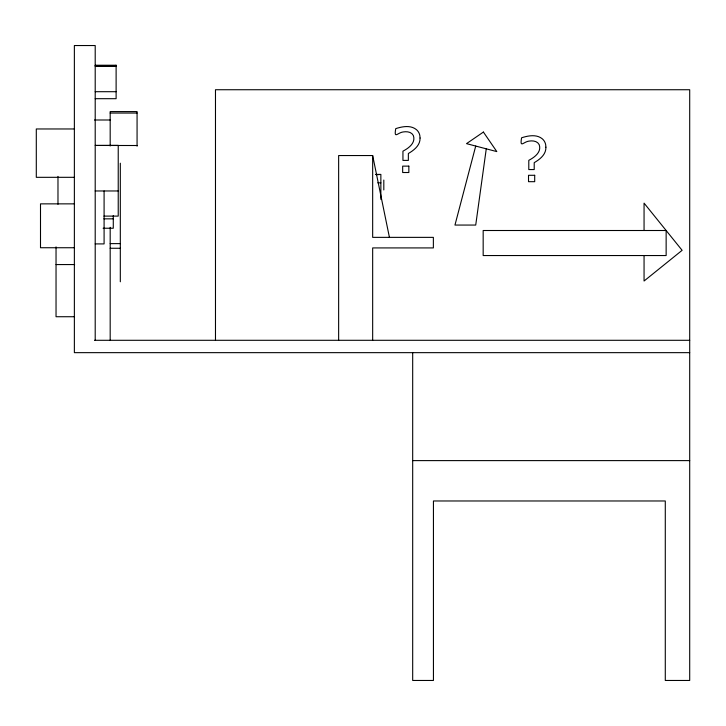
<?xml version="1.0" encoding="UTF-8"?>
<svg xmlns="http://www.w3.org/2000/svg" width="726" height="726" viewBox="0 0 726 726"><rect width="100%" height="100%" fill="white"/><g stroke="black" fill="none" stroke-linecap="round" stroke-linejoin="round"><path stroke-width="1.09" d="M486.266 148.83L475.721 225.06L454.966 225.06L475.721 146.053M95.206 65.322L116.115 65.322M95.206 65.458L116.115 65.458M95.206 66.456L116.115 66.456M95.206 91.703L116.115 91.703M95.206 98.691L116.115 98.691L116.115 65.149M110.18 113.047L137.069 113.047M94.516 119.999L110.18 119.999M74.37 128.965L36.3 128.965L36.3 177.326L74.37 177.316M137.069 145.518L95.206 145.454L118.229 145.372L118.229 216.112L103.972 216.112M389.426 237.366L372.665 155.546L338.643 155.546L338.643 340.294M375.741 174.403L380.86 174.403L380.86 199.378M375.968 174.603L379.271 174.603M377.783 182.843L380.86 182.843M95.206 190.965L118.229 190.965M74.37 203.861L40.502 203.861L40.502 247.738L74.37 247.738M103.891 218.835L113.283 218.835M103.11 228.236L113.283 228.236L113.283 215.558M110.18 243.618L120.316 243.618M95.206 243.909L104.09 243.909L104.09 190.965M110.18 248.265L120.316 248.265M56.038 264.563L74.624 264.563M74.37 316.727L56.038 316.727L56.038 246.867M94.516 340.294L689.7 340.294M689.7 352.654L74.37 352.654L74.37 45.538L95.206 45.538L95.206 340.294M412.686 460.611L689.7 460.611M644.062 230.505L644.062 203.126L682.122 250.316L644.062 281.016L644.062 255.543M412.686 352.654L412.686 680.462L433.44 680.462L433.44 500.976L665.288 500.976L665.288 680.462L689.7 680.462L689.7 89.734L215.477 89.734L215.477 340.294M383.809 180.057L383.809 189.949M372.665 155.546L372.665 237.366L433.368 237.366L433.368 247.92L372.665 247.92L372.665 340.294M137.069 146.189L137.069 111.586L110.18 111.586L110.18 145.98M120.316 163.214L120.316 281.779M110.18 227.329L110.18 340.294M57.98 176.391L57.98 204.296M420.055 138.022C420.336 145.309 414.038 150.209 408.357 153.504L408.357 160.401L402.939 160.401L402.939 151.171C408.602 148.213 415.989 142.913 413.339 135.49C411.46 131.805 406.841 131.342 403.175 131.951C397.458 132.667 393.855 139.492 395.734 128.638C402.313 126.505 410.635 124.863 416.479 129.682A10.246 10.246 0 0 1 419.828 135.562L420.055 138.022M545.898 147.187C546.188 154.466 539.89 159.375 534.209 162.66L534.209 169.566L528.791 169.566L528.791 160.328C534.454 157.37 541.841 152.079 539.191 144.655C537.313 140.962 532.693 140.499 529.027 141.107C523.31 141.824 519.707 148.649 521.586 137.795C528.165 135.671 536.487 134.029 542.331 138.847A10.246 10.246 0 0 1 545.68 144.719L545.898 147.187M483.407 132.059L466.519 143.639L496.811 151.598L483.407 132.059M408.847 166.127L402.667 166.127L402.667 172.516L408.847 172.516L408.847 166.127M534.699 175.293L528.519 175.293L528.519 181.681L534.699 181.681L534.699 175.293M666.141 230.505L483.171 230.505L483.171 255.543L666.141 255.543L666.141 230.505"/></g></svg>
